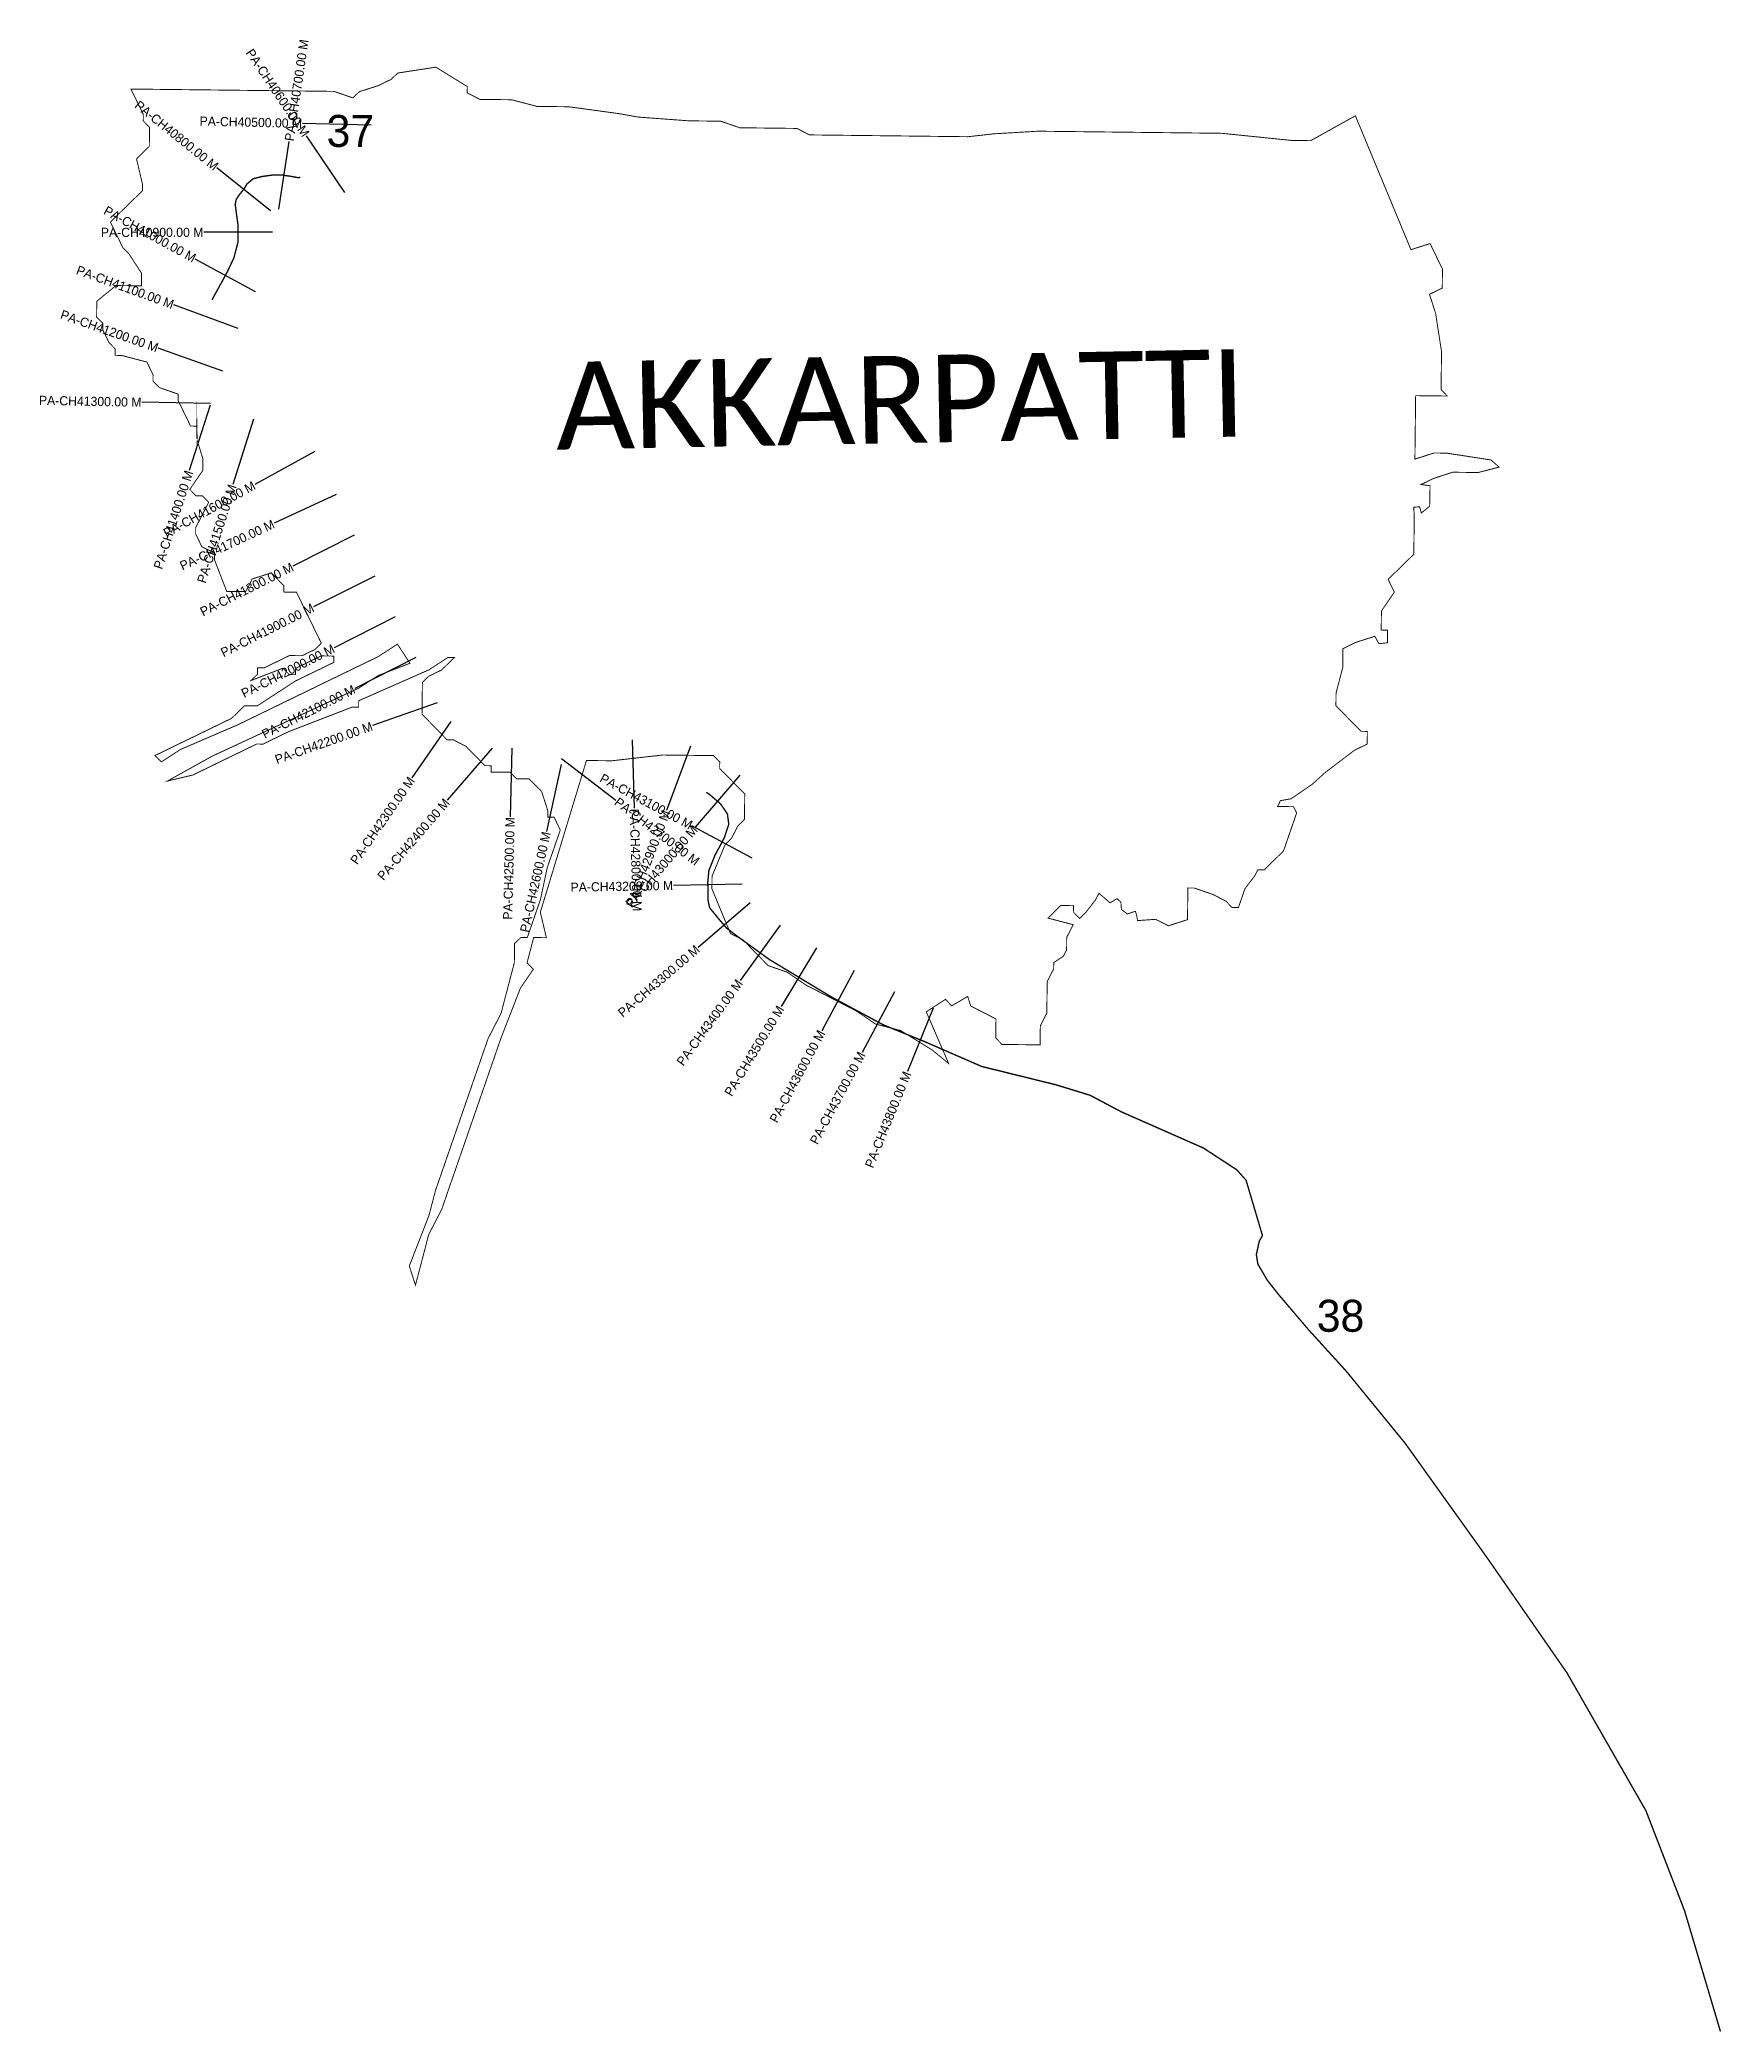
# Model space of a CAD drawing. Header units: metres. Extents: x 253832 to 257512, y 2191078 to 2195439.
import ezdxf
from ezdxf.enums import TextEntityAlignment as Align

# ---------------------------------------------------------------- set-up
doc = ezdxf.new("R2010")
doc.units = ezdxf.units.M
for name, color, linetype in [('CS', 134, 'Continuous'), ('CSMark', 6, 'Continuous'), ('NATURALLY PROTECTED', 3, 'Continuous'), ('VILLAGE NAME', 250, 'Continuous')]:
    doc.layers.add(name, color=color, linetype=linetype)

msp = doc.modelspace()

# ---------------------------------------------------------------- linework, layer by layer
at = {"color": 6, "const_width": 2}
msp.add_lwpolyline([(254031.8389702982, 2195330.987837644), (254476.193013467, 2195325.880298436), (254517.6865673301, 2195311.531082502), (254531.7580953555, 2195325.241616649), (254573.5705113403, 2195338.633288674), (254601.4713091324, 2195352.226523517), (254615.5428371577, 2195365.937057664), (254699.0082380664, 2195378.849957735), (254767.9649919803, 2195336.398859963), (254767.8055609195, 2195322.528415984), (254795.3870178181, 2195308.339109882), (254864.8225436863, 2195307.540997034), (254918.3106282173, 2195293.493693236), (254920.2277157421, 2195292.990218283), (254989.6632416104, 2195292.192105435), (255100.5923213418, 2195277.044776653), (255142.1445248569, 2195269.610195603), (255253.1530807327, 2195261.377262318), (255322.5677801085, 2195260.579388856), (255364.0613339716, 2195246.230172922), (255489.0619417284, 2195244.793378287), (255516.6850516119, 2195230.603593414), (255863.8210279681, 2195226.613507947), (255919.4449988946, 2195232.910287536), (256016.721954745, 2195238.72829517), (256419.3813600048, 2195234.100006688), (256571.9634246602, 2195218.473905952), (256613.6164095841, 2195217.995133997), (256711.4726794117, 2195272.401109159), (256833.0797517314, 2194979.352245844), (256874.8926464881, 2194992.785570854), (256902.0365056453, 2194936.901148072), (256901.557733691, 2194895.248163148), (256873.615761686, 2194881.697060062), (256887.0490866963, 2194839.884165306), (256899.9619867673, 2194756.418764397), (256899.0039640867, 2194673.071141564), (256912.7149770056, 2194659.041266523), (256843.3211041223, 2194659.838900599), (256841.7248784266, 2194520.967848863), (256883.5377731833, 2194534.401173873), (256911.2786611427, 2194534.082311752), (257008.3368181224, 2194519.052761046), (257025.9628371431, 2194503.423729287), (256980.2354150566, 2194491.63121398), (256924.7119861529, 2194492.269416995), (256882.8990913963, 2194478.836091985), (256854.9571193912, 2194465.284988898), (256874.8427391276, 2194462.773193507), (256874.0305631714, 2194417.843661066), (256855.81402377, 2194402.974988091), (256852.1254182202, 2194416.617362001), (256839.0970587753, 2194415.584340751), (256840.2885625637, 2194396.008894091), (256839.3310186551, 2194312.702924243), (256783.1272549795, 2194257.776524141), (256796.7204898225, 2194229.87572635), (256768.4586981519, 2194188.500429334), (256767.9799261976, 2194146.84744441), (256781.8503701773, 2194146.68801335), (256781.5315080557, 2194118.94712539), (256763.0961029887, 2194116.891511912), (256753.9083981722, 2194133.136910263), (256712.0959821875, 2194119.745238238), (256684.1951843954, 2194106.152003395), (256683.7164124411, 2194064.499018471), (256669.1661124614, 2194009.1354994), (256668.8467715679, 2193981.352958456), (256723.7731716694, 2193925.14919478), (256737.643615649, 2193924.989763719), (256737.3247535275, 2193897.24887576), (256709.3823027505, 2193883.656119689), (256646.3443378798, 2193835.786070707), (256616.6044950071, 2193808.954203126), (256570.6727542126, 2193777.509745489), (256547.2543496358, 2193773.344290465), (256541.3340471917, 2193760.612252735), (256576.0518101258, 2193760.213196311), (256582.8276010549, 2193746.263036801), (256554.08703743, 2193663.234754861), (256511.9552805517, 2193622.060541891), (256498.0848365721, 2193622.219972952), (256490.969357029, 2193608.429483889), (256469.8235236735, 2193580.886328922), (256455.4743077395, 2193539.392775059), (256441.5622107749, 2193539.552684892), (256427.851676628, 2193553.624212917), (256400.2285667445, 2193567.81399779), (256358.7558393738, 2193582.162974338), (256344.8645689016, 2193582.322644785), (256344.0664560538, 2193512.887118916), (256302.2540400691, 2193499.495446891), (256274.6309301856, 2193513.685231764), (256234.5478760835, 2193510.881705888), (256233.057900178, 2193521.120052201), (256230.0495450966, 2193531.333183498), (256212.2306459597, 2193525.329589388), (256199.3321698681, 2193535.529887935), (256198.3286780758, 2193551.210868306), (256189.8393334158, 2193558.995323716), (256174.6451464333, 2193549.708934246), (256150.3106572008, 2193570.686629516), (256143.1949382717, 2193556.87531396), (256122.0493443022, 2193529.352985485), (256107.9984033832, 2193515.62138546), (256094.2668033579, 2193529.672326379), (256094.4262344187, 2193543.542770359), (256066.6853464593, 2193543.86163248), (256038.5834646215, 2193516.398432429), (256093.9474624644, 2193501.889785435), (256079.7576775912, 2193474.266675551), (256079.4388154696, 2193446.525787592), (256072.343923033, 2193432.71423265), (256051.3369336318, 2193419.062587541), (256051.177023799, 2193405.150490576), (256036.9877176978, 2193377.569033678), (256036.2093843918, 2193309.854320716), (256036.18960485, 2193308.13350781), (256021.9581669918, 2193280.510876698), (256021.4793950375, 2193238.857891774), (255938.1734251896, 2193239.815435683), (255924.4624122707, 2193253.845310723), (255924.941662997, 2193295.539948632), (255869.69544323, 2193323.919518379), (255862.9998466033, 2193344.846552863), (255828.0424583061, 2193324.398290333), (255814.3319241591, 2193338.469818358), (255772.3595983417, 2193311.166049368), (255821.352557098, 2193198.141336533), (255785.2724984127, 2193227.70064846), (255716.3157444988, 2193270.151746232), (255660.9517466559, 2193284.660393226), (255619.6181026255, 2193312.921706125), (255564.3723616305, 2193341.342928856), (255509.1677948484, 2193369.722019831), (255467.834150818, 2193397.983332729), (255426.3405969549, 2193412.332548663), (255371.4141968534, 2193468.536312339), (255343.7910869699, 2193482.726097212), (255303.2555557873, 2193580.422935979), (255303.5748966808, 2193608.205476923), (255332.155071701, 2193677.280008913), (255346.1854255134, 2193691.032674817), (255360.4168633715, 2193718.655305928), (255374.446738412, 2193732.366318847), (255375.0849414271, 2193787.889747751), (255320.2001943105, 2193844.093032654), (255320.3596253713, 2193857.963476634), (255306.6074382394, 2193872.035483432), (255195.5189274473, 2193873.312368234), (255084.3121598073, 2193860.676677299), (255028.7470779187, 2193861.315359086), (254927.7400096847, 2193529.166801679), (254940.9722506492, 2193473.483941715), (254913.189709705, 2193473.803282608), (254898.6805839383, 2193418.39763178), (254912.3915968571, 2193404.36775674), (254884.1302839585, 2193363.03411271), (254841.2004142324, 2193252.424373872), (254711.9320330998, 2192878.942172434), (254683.5112891404, 2192823.738084424), (254654.4935163789, 2192712.968435754), (254641.0601913687, 2192754.78133051), (254683.9900610948, 2192865.391069348), (254698.5403610744, 2192920.754588419), (254813.4595262731, 2193252.743235993), (254841.8390960195, 2193307.98945576), (254870.898042994, 2193418.716972674), (254871.3772937202, 2193460.411610583), (254885.4071687607, 2193474.122623502), (254899.3192657253, 2193473.962713669), (254928.0593505782, 2193556.949342623), (254942.7279074057, 2193626.225437431), (254971.4679922586, 2193709.212066385), (254957.8752361876, 2193737.154517162), (254944.0047922079, 2193737.313948223), (254944.1642232687, 2193751.184392203), (254930.7725512433, 2193792.996808188), (254903.3093511926, 2193821.098690025), (254875.5268102483, 2193821.418030919), (254861.8162761013, 2193835.489558944), (254820.1632911774, 2193835.968330898), (254820.3227222382, 2193849.838774878), (254806.4106252736, 2193849.998684711), (254765.2364123039, 2193892.130441589), (254737.6133024204, 2193906.320226463), (254723.7428584408, 2193906.479657523), (254668.8581113242, 2193962.682942427), (254669.6075955017, 2194027.887791763), (254669.656224172, 2194032.118468295), (254683.6860992125, 2194045.829481214), (254711.6280712176, 2194059.3805843), (254739.6883000704, 2194086.844263123), (254725.8178560908, 2194087.003694184), (254683.8455302733, 2194059.699925194), (254530.3064004813, 2193992.061709067), (254530.1464906486, 2193978.149612102), (254516.2760466689, 2193978.309043163), (254376.7667919173, 2193924.381839955), (254320.8823691352, 2193897.237980798), (254307.0119251556, 2193897.397411859), (254167.3427605713, 2193829.558111686), (254111.6599006068, 2193816.325870722), (254209.4745174495, 2193870.732324656), (254530.6252626028, 2194019.802597026), (254572.5975884203, 2194047.106366016), (254642.3524551821, 2194074.090794113), (254615.0486861925, 2194116.06311993), (254573.0763603747, 2194088.75935094), (254461.3496465674, 2194034.512806838), (254265.8377121859, 2193939.529168737), (254140.240554399, 2193885.442055696), (254098.2682285815, 2193858.138286706), (254084.5155626777, 2193872.168640519), (254252.126699267, 2193953.559043777), (254280.1869281199, 2193981.0227226), (254307.9694690642, 2193980.703381706), (254391.9141206991, 2194035.310919686), (254475.6988625014, 2194076.006360702), (254475.8582935621, 2194089.876804681), (254448.1174056028, 2194090.195666803), (254392.2329828207, 2194063.051807646), (254392.0735517599, 2194049.181363666), (254378.2031077803, 2194049.340794727), (254364.4920948614, 2194063.370669767), (254294.7377068716, 2194036.427894656), (254308.767581912, 2194050.138907575), (254308.9270129728, 2194064.009351554), (254322.7974569525, 2194063.849920494), (254378.6818797346, 2194090.993779651), (254406.4644206789, 2194090.674438757), (254434.364739699, 2194104.226020616), (254448.4367464963, 2194117.978207747), (254394.1485494099, 2194229.705400326), (254366.4076614506, 2194230.024262448), (254366.5670925114, 2194243.894706428), (254339.1038924606, 2194271.996588266), (254297.2914764759, 2194258.60491624), (254283.0600386178, 2194230.982285128), (254241.4070536938, 2194231.461057083), (254214.4226255974, 2194301.215923845), (254214.5820566581, 2194315.086367824), (254187.0005997596, 2194329.275673925), (254173.4078436885, 2194357.218124703), (254173.5672747493, 2194371.088568682), (254201.9884974806, 2194426.334309677), (254188.2774845618, 2194440.364184718), (254174.3653875972, 2194440.52409455), (254160.6548534502, 2194454.595622576), (254188.9161663488, 2194495.929266606), (254189.2120267057, 2194521.669009454), (254176.7467763575, 2194562.584535616), (254176.1210443536, 2194593.265590267), (254175.802182232, 2194565.524702307), (254175.802182232, 2194565.524702307), (254176.1210443536, 2194593.265590267), (254162.2506003739, 2194593.425021328), (254135.1067412167, 2194649.309444109), (254135.2661722775, 2194663.179888089), (254093.7730971863, 2194677.570757008), (254080.0620842674, 2194691.600632049), (254080.2215153282, 2194705.471076028), (254066.6287592571, 2194733.413526805), (254011.2647614143, 2194747.9221738), (253997.3943174346, 2194748.081604861), (253997.5542272673, 2194761.993701825), (253983.8015613635, 2194776.024055638), (253970.2504582774, 2194803.966027643), (253970.4098893382, 2194817.836471622), (253956.6993551912, 2194831.907999648), (253957.0981722292, 2194866.604936089), (253999.1291476986, 2194900.823339963), (254026.9012753966, 2194900.504118762), (254054.6734030947, 2194900.184897562), (254054.9927439882, 2194927.967438506), (254027.6889749983, 2194969.939764324), (254013.9784408513, 2194984.011292349), (253986.8341029221, 2195039.854062146), (254057.0677416382, 2195108.491475166), (254057.227172699, 2195122.361919146), (254043.9954105064, 2195178.086432096), (254072.0556393593, 2195205.550110918), (254072.5344113136, 2195247.203095842), (254058.8233983947, 2195261.232970883), (254058.9828294555, 2195275.103414862), (254031.8389702982, 2195330.987837644)], dxfattribs=at)
at = {"layer": 'CS'}
for p, q in [((254557.4267290877, 2195252.074733839), (254407.4691767227, 2195255.642995138)), ((254355.6475474804, 2195067.999737771), (254377.803746433, 2195216.354390033)), ((254499.7354561823, 2195104.268946953), (254416.1087897853, 2195228.794368724)), ((254336.9238631143, 2195064.299767801), (254220.0152779428, 2195158.280524944)), ((254341.438267318, 2195017.351406028), (254191.438267318, 2195017.351406028)), ((254304.1933561407, 2194886.787940191), (254172.6709232123, 2194958.911789482)), ((254266.361795492, 2194806.82266764), (254125.5202891494, 2194858.433423216)), ((254232.8467202775, 2194713.496621101), (254091.4380561085, 2194763.532505204)), ((254205.8843907627, 2194642.391178615), (254055.9130768723, 2194645.324608346)), ((254205.1267355507, 2194638.915496531), (254159.2567846822, 2194496.101114877)), ((254300.3363223385, 2194608.335531666), (254254.4663746359, 2194465.521148995)), ((254434.405056851, 2194537.488107048), (254302.8030201112, 2194465.509610774)), ((254481.2896928282, 2194443.522038937), (254345.1256951564, 2194380.59854779)), ((254520.327772485, 2194354.379656152), (254386.4076077891, 2194286.811990159)), ((254565.3728829383, 2194265.099546359), (254431.4527183302, 2194197.531880192)), ((254610.4179937899, 2194175.819435776), (254476.497828473, 2194108.251771013)), ((254655.4631039766, 2194086.53932651), (254521.5429392806, 2194018.971660517)), ((254702.0591200366, 2193987.506224313), (254560.6190939852, 2193937.559061925)), ((254731.9317414624, 2193946.648642115), (254646.7144474227, 2193823.206296072)), ((255128.7462589547, 2193906.656016563), (255133.1770971153, 2193756.721471934)), ((254822.3003028153, 2193887.952341333), (254724.2313127279, 2193774.451358152)), ((254865.7265468365, 2193888.250016669), (254861.8823825266, 2193738.299283423)), ((254973.4535317664, 2193852.459371611), (254941.1915968648, 2193705.969892275)), ((254973.7761535266, 2193865.468557747), (255093.0936824296, 2193774.565712376)), ((255256.4550787782, 2193892.628093697), (255203.6915990555, 2193752.214364997)), ((255364.2981729, 2193828.973763058), (255266.6117114093, 2193715.143383803)), ((255391.5106789528, 2193647.314914869), (255259.3064838752, 2193718.181344184)), ((255369.3132111634, 2193590.662506233), (255219.3377307946, 2193587.950442785)), ((255386.7045549374, 2193549.893858089), (255272.8390894326, 2193452.248296155)), ((255452.8967975688, 2193500.984361792), (255364.8734865551, 2193379.526975363)), ((255532.1374592881, 2193451.033859353), (255454.5613456162, 2193322.651825611)), ((255614.8178887287, 2193401.926208139), (255543.8764288641, 2193269.76225968)), ((255702.9271876445, 2193354.631901457), (255631.9857277798, 2193222.467952998)), ((255787.7426102953, 2193319.218885879), (255731.3415733214, 2193180.226357201))]:
    msp.add_line(p, q, dxfattribs=at)
at = {"layer": 'NATURALLY PROTECTED', "const_width": 3, "flags": 128}
for points in [[(254402.4423664522, 2195137.68576915), (254397.3833616566, 2195137.087579944), (254380.3900928986, 2195140.136331313), (254361.4358897739, 2195142.967068847), (254341.3912814976, 2195142.749055012), (254319.8210034626, 2195139.701451084), (254299.5587628823, 2195134.69287008), (254285.8344659465, 2195123.371067386), (254279.0788899985, 2195112.048117251), (254269.2764617963, 2195099.854259216), (254262.3032535444, 2195089.403364421), (254259.90705457, 2195078.734455791), (254266.438267318, 2195031.103022564), (254266.438267318, 2194997.143351688), (254256.9701402839, 2194960.957644809), (254241.9288313644, 2194929.226304816), (254210.0091269494, 2194871.018691013), (254209.4407533404, 2194869.467646193)], [(255290.8364684882, 2193791.659690368), (255297.6837615728, 2193787.3093684), (255322.2565304482, 2193766.221615775), (255337.2133270719, 2193744.066242579), (255340.1517812389, 2193721.910869383), (255330.0181174118, 2193691.347405584), (255309.9861041103, 2193653.976873615), (255296.6316088933, 2193620.610259143), (255294.2276158305, 2193594.717805522), (255294.9471417785, 2193554.928452203), (255298.1439544198, 2193539.085977084), (255299.165748194, 2193537.83716213), (255318.3570120568, 2193514.382001315), (255335.5426318776, 2193494.341678254), (255359.1430246642, 2193476.305068767), (255428.5957727107, 2193425.970864283), (255565.0284642241, 2193343.530059818), (255678.6056706129, 2193282.565379618), (255769.8520817329, 2193245.538985793), (255893.9018020627, 2193191.514498543), (256056.5157879018, 2193151.4161864), (256130.9862975252, 2193128.512861411), (256198.9787427079, 2193092.410925713), (256378.7206476958, 2193013.140557916), (256451.6844398255, 2192965.559421173), (256472.1920256829, 2192942.690004239), (256508.0402869725, 2192821.622299368), (256508.0402869725, 2192821.622299368), (256508.0402869725, 2192821.622299368), (256508.0402869725, 2192821.622299368), (256508.0402869725, 2192821.622299368), (256508.0402869725, 2192821.622299368), (256500.9516248838, 2192808.689539695), (256494.7274990352, 2192779.841112954), (256497.9375962414, 2192759.346944249), (256518.1387735043, 2192724.532012284), (256541.97793237, 2192694.061831354), (256608.3689150123, 2192616.108011941), (256691.9625369479, 2192524.018082003), (256820.258262614, 2192366.975521911), (256998.88016397, 2192117.47802215), (257174.5572148708, 2191864.140095285), (257347.534405471, 2191562.040228429), (257431.8912806655, 2191343.473506008), (257510.4077739624, 2191079.403717184)]]:
    msp.add_lwpolyline(points, dxfattribs=at)

# ---------------------------------------------------------------- texts
at = {"char_height": 70, "attachment_point": 1}
for s, insert in [('37', (254459.9556451653, 2195274.281568826)), ('38', (256626.9069750811, 2192680.900013035))]:
    msp.add_mtext_dynamic_manual_height_columns(s, width=95.17246124148369, gutter_width=1, heights=[0], dxfattribs=dict(at, insert=insert))
at = {"layer": 'CSMark'}
for s, rotation, p in [('PA-CH40700.00 M', 81.50587532060075, (254377.951454426, 2195217.343421048)), ('PA-CH42700.00 M', 322.6977981755031, (255093.8891326223, 2193773.959693407)), ('PA-CH42800.00 M', 271.6927017301503, (255133.2066360364, 2193755.721908303))]:
    msp.add_text(s, height=20, rotation=rotation, dxfattribs=at).set_placement(p, align=Align.MIDDLE_LEFT)
for s, rotation, p in [('PA-CH40600.00 M', 303.8838485237238, (254415.551278676, 2195229.624538203)), ('PA-CH40800.00 M', 321.2048101850145, (254219.235887375, 2195158.907063325)), ('PA-CH40500.00 M', 358.6368960011073, (254406.4694597069, 2195255.666783547)), ('PA-CH41000.00 M', 331.2606588107753, (254171.7941069927, 2194959.392615145)), ('PA-CH41100.00 M', 339.8748605770645, (254124.5813457738, 2194858.77749492)), ('PA-CH41200.00 M', 340.5142405438399, (254090.4953316807, 2194763.866077764)), ('PA-CH41300.00 M', 358.8794409466908, (254054.913268113, 2194645.344164544)), ('PA-CH41400.00 M', 72.19371942284158, (254158.9509850098, 2194495.149018999)), ('PA-CH41600.00 M', 28.67603948596323, (254301.9256731996, 2194465.029754132)), ('PA-CH41500.00 M', 72.19372069295784, (254254.1605749846, 2194464.56905311)), ('PA-CH41700.00 M', 24.80238952258896, (254344.2179351719, 2194380.17905785)), ('PA-CH41800.00 M', 26.77263016599172, (254385.5148066911, 2194286.361539052)), ('PA-CH41900.00 M', 26.77263024043025, (254430.5599172328, 2194197.081429084)), ('PA-CH42000.00 M', 26.77262963951885, (254475.6050273709, 2194107.801319914)), ('PA-CH42100.00 M', 26.77263016599172, (254520.6501381827, 2194018.52120941)), ('PA-CH42200.00 M', 19.44981529366498, (254559.6761604782, 2193937.226080843)), ('PA-CH42300.00 M', 55.38109625904912, (254646.1463321291, 2193822.383347098)), ('PA-CH43100.00 M', 331.8070148031363, (255258.4251225747, 2193718.653787046)), ('PA-CH42400.00 M', 49.17178770036244, (254723.5775194607, 2193773.694684931)), ('PA-CH42500.00 M', 88.53147661531295, (254861.8567547645, 2193737.299611869)), ('PA-CH42900.00 M', 69.40520987905542, (255203.339842524, 2193751.278273472)), ('PA-CH42600.00 M', 77.57980469192405, (254940.9765172988, 2193704.993295745)), ('PA-CH43000.00 M', 49.36460978358647, (255265.9604683327, 2193714.384514607)), ('PA-CH43200.00 M', 1.03598837833716, (255218.3378942588, 2193587.932362362)), ('PA-CH43300.00 M', 40.61480686343818, (255272.0799863292, 2193451.597325742)), ('PA-CH43400.00 M', 54.06818429080887, (255364.2866644817, 2193378.717259454)), ('PA-CH43500.00 M', 58.85711470347533, (255454.0441715251, 2193321.795945386)), ('PA-CH43600.00 M', 61.77449247547806, (255543.4034857983, 2193268.88116669)), ('PA-CH43700.00 M', 61.77449247547806, (255631.5127847141, 2193221.586860008)), ('PA-CH43800.00 M', 67.9134401066181, (255730.9655664083, 2193179.299740343))]:
    msp.add_text(s, height=20, rotation=rotation, dxfattribs=at).set_placement(p, align=Align.MIDDLE_RIGHT)
msp.add_text('PA-CH40900.00 M', height=20, dxfattribs=at).set_placement((254190.438267318, 2195017.351406028), align=Align.MIDDLE_RIGHT)
at = {"layer": 'VILLAGE NAME', "insert": (254959.2260420733, 2194732.961231033), "char_height": 191.4564597241518, "attachment_point": 1, "rotation": 1.10283298872307}
msp.add_mtext_dynamic_manual_height_columns('{\\fCalibri|b0|i0|c0|p34;AKKARPATTI}', width=1279.793156175057, gutter_width=957.2822986207589, heights=[0], dxfattribs=at)

doc.saveas('drawing.dxf')
